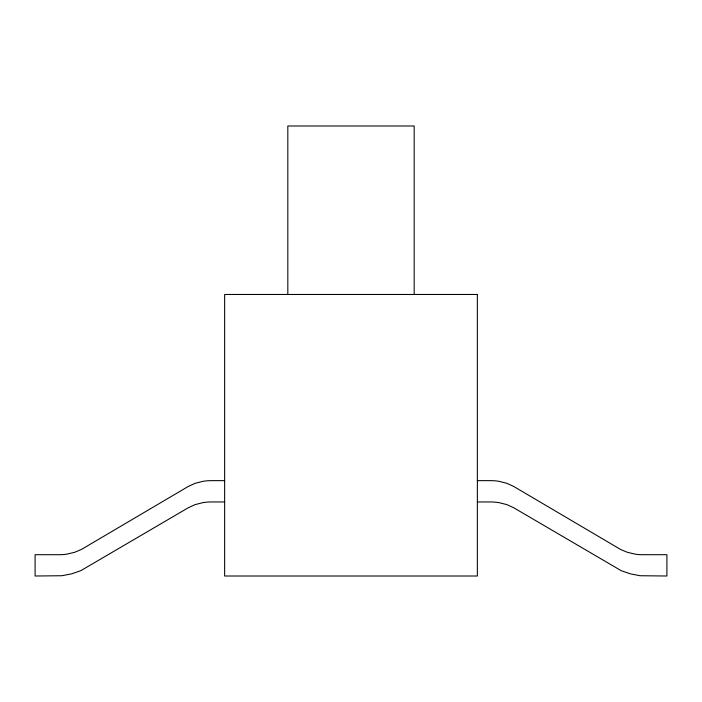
<?xml version="1.0" encoding="UTF-8"?>
<svg xmlns="http://www.w3.org/2000/svg" width="702" height="702" viewBox="0 0 702 702"><rect width="100%" height="100%" fill="white"/><g stroke="black" fill="none" stroke-linecap="round" stroke-linejoin="round"><path stroke-width="1.05" d="M224.64 480.642L211.372 480.642A51.746 51.746 0 0 0 203.001 481.318L195.112 483.318L188.171 486.512L81.406 549.464L74.658 552.29L67.138 554.089A53.94 53.94 0 0 1 61.223 554.694L35.1 554.694L35.1 576.009L61.899 575.728L71.744 573.815L80.844 570.656L188.171 507.818L195.112 504.624L203.001 502.632A51.746 51.746 0 0 1 211.372 501.956L224.64 501.956M477.36 480.642L490.628 480.642A51.746 51.746 0 0 1 498.999 481.318L506.888 483.318L513.829 486.512L620.594 549.464L627.342 552.29L634.862 554.089A53.94 53.94 0 0 0 640.777 554.694L666.9 554.694L666.9 576.009L640.101 575.728L630.256 573.815L621.156 570.656L513.829 507.818L506.888 504.624L498.999 502.632A51.746 51.746 0 0 0 490.628 501.956L477.36 501.956M414.18 294.471L414.18 125.991L287.82 125.991L287.82 294.471M477.36 294.471L224.64 294.471L224.64 576.009L477.36 576.009L477.36 294.471"/></g></svg>
